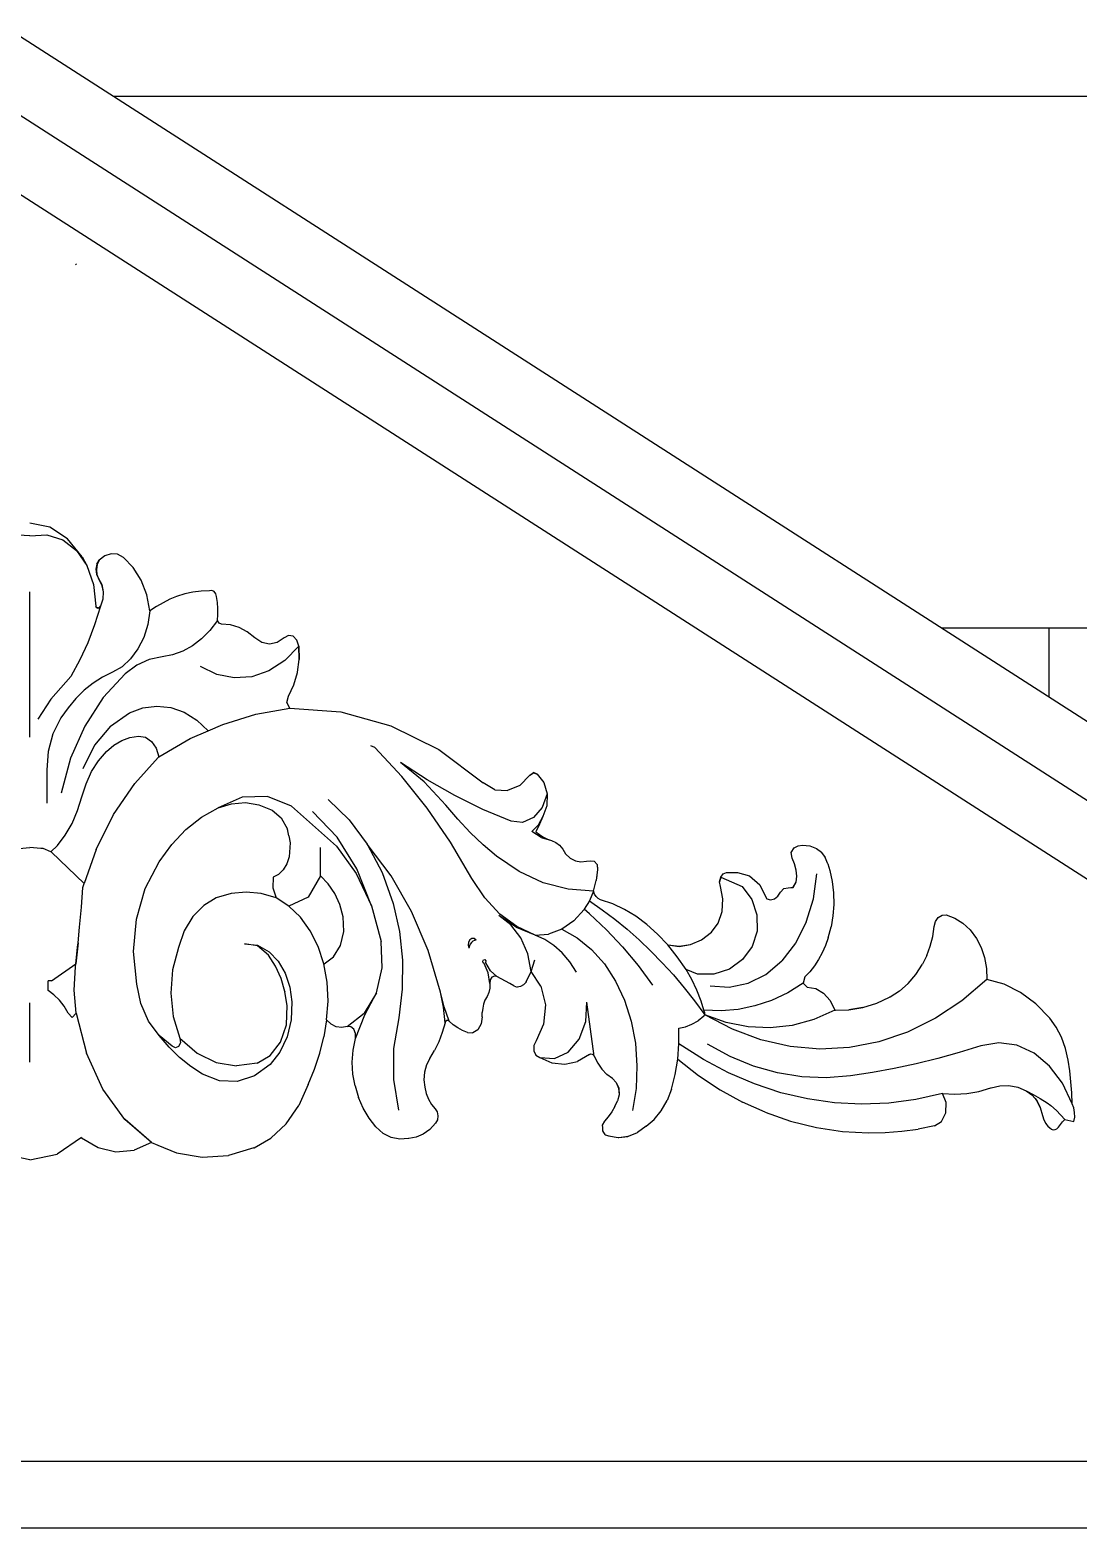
# Model space of a CAD drawing. Header units: inches. Extents: x -343 to 13887, y -13069 to -746.
# Drawn here: x 3430.86 to 3462.4, y -9017.25 to -8972.16 of the extents above; entities that cross this region are included whole.
import ezdxf

# ---------------------------------------------------------------- set-up
doc = ezdxf.new("R2010")
doc.units = ezdxf.units.IN
doc.header["$LTSCALE"] = 17
doc.header["$MEASUREMENT"] = 0
doc.layers.add('OUTLINE', color=1, linetype='Continuous', lineweight=25)

# ---------------------------------------------------------------- blocks, each defined once
blk = doc.blocks.new('dsdssdds')
for p, q in [((324.004, 167.867), (323.125, 168.046)), ((324.804, 167.347), (324.004, 167.867)), ((323.125, 167.484), (322.367, 167.52)), ((323.125, 167.484), (323.883, 167.52)), ((323.883, 167.52), (324.59, 167.297)), ((324.59, 167.297), (325.198, 166.829)), ((325.45, 166.533), (324.804, 167.347)), ((325.198, 166.829), (325.665, 166.148)), ((325.45, 166.533), (325.665, 166.148)), ((326.11, 166.215), (326.216, 166.393)), ((326.216, 166.393), (326.126, 166.194)), ((326.462, 166.592), (326.216, 166.393)), ((326.741, 166.681), (326.462, 166.592)), ((327.027, 166.652), (326.741, 166.681)), ((327.293, 166.507), (327.027, 166.652)), ((327.732, 166.068), (327.293, 166.507)), ((325.665, 166.148), (325.962, 165.3)), ((326.11, 166.215), (326.066, 165.994)), ((326.066, 165.994), (326.091, 165.769)), ((326.126, 166.194), (326.088, 165.967)), ((326.088, 165.967), (326.108, 165.749)), ((326.091, 165.769), (326.181, 165.576)), ((326.108, 165.749), (326.181, 165.576)), ((328.086, 165.505), (327.732, 166.068)), ((323.125, 158.508), (323.125, 164.984)), ((325.962, 165.3), (326.068, 164.341)), ((326.321, 165.3), (326.181, 165.576)), ((326.181, 165.576), (326.324, 165.3)), ((326.321, 165.3), (326.386, 164.979)), ((326.324, 165.3), (326.39, 164.98)), ((326.386, 164.979), (326.369, 164.647)), ((326.39, 164.98), (326.373, 164.648)), ((328.338, 164.847), (328.086, 165.505)), ((330.39, 164.97), (330.025, 164.89)), ((330.758, 165.013), (330.39, 164.97)), ((331.127, 165.019), (330.758, 165.013)), ((331.232, 165.034), (331.127, 165.019)), ((331.331, 164.991), (331.232, 165.034)), ((331.408, 164.896), (331.331, 164.991)), ((326.273, 164.341), (326.009, 163.511)), ((326.112, 164.269), (326.068, 164.341)), ((326.112, 164.285), (326.068, 164.341)), ((326.229, 164.285), (326.273, 164.341)), ((326.273, 164.341), (326.229, 164.269)), ((326.373, 164.648), (326.273, 164.341)), ((326.369, 164.647), (326.273, 164.341)), ((328.476, 164.126), (328.338, 164.847)), ((328.763, 164.322), (328.476, 164.126)), ((329.057, 164.495), (328.763, 164.322)), ((329.359, 164.646), (329.057, 164.495)), ((329.666, 164.773), (329.359, 164.646)), ((330.025, 164.89), (329.666, 164.773)), ((331.448, 164.767), (331.408, 164.896)), ((331.482, 164.503), (331.448, 164.767)), ((331.499, 164.236), (331.482, 164.503)), ((326.171, 164.265), (326.112, 164.285)), ((326.171, 164.243), (326.112, 164.269)), ((326.171, 164.265), (326.229, 164.285)), ((326.229, 164.269), (326.171, 164.243)), ((328.476, 164.126), (328.381, 163.519)), ((331.485, 163.701), (331.151, 163.261)), ((331.485, 163.701), (331.5, 163.968)), ((331.559, 163.58), (331.485, 163.701)), ((331.5, 163.968), (331.499, 164.236)), ((326.009, 163.511), (325.7, 162.71)), ((328.381, 163.519), (328.2, 162.947)), ((331.151, 163.261), (330.778, 162.882)), ((331.671, 163.536), (331.559, 163.58)), ((332.063, 163.503), (331.671, 163.536)), ((332.446, 163.387), (332.063, 163.503)), ((332.811, 163.193), (332.446, 163.387)), ((333.149, 162.925), (332.811, 163.193)), ((334.653, 163.037), (334.453, 162.925)), ((334.862, 163.002), (334.653, 163.037)), ((335.026, 162.828), (334.862, 163.002)), ((325.7, 162.71), (325.347, 161.942)), ((327.942, 162.432), (327.614, 161.991)), ((328.2, 162.947), (327.942, 162.432)), ((329.937, 162.33), (329.484, 162.167)), ((330.371, 162.57), (329.937, 162.33)), ((330.778, 162.882), (330.371, 162.57)), ((333.458, 162.719), (333.149, 162.925)), ((333.801, 162.648), (333.458, 162.719)), ((334.143, 162.719), (333.801, 162.648)), ((334.453, 162.925), (334.143, 162.719)), ((335.106, 162.56), (334.485, 161.921)), ((335.106, 162.56), (335.026, 162.828)), ((335.13, 161.966), (335.106, 162.56)), ((335.106, 162.56), (335.129, 161.966)), ((325.347, 161.942), (324.953, 161.21)), ((327.229, 161.642), (326.801, 161.397)), ((327.614, 161.991), (327.229, 161.642)), ((327.889, 161.706), (327.377, 161.33)), ((328.441, 161.959), (327.889, 161.706)), ((329.018, 162.082), (328.441, 161.959)), ((329.484, 162.167), (329.018, 162.082)), ((331.461, 161.293), (330.723, 161.649)), ((334.485, 161.921), (333.78, 161.461)), ((335.059, 161.399), (335.129, 161.966)), ((335.059, 161.399), (335.13, 161.966)), ((324.049, 160.195), (324.953, 161.21)), ((326.365, 161.181), (325.946, 160.912)), ((326.801, 161.397), (326.365, 161.181)), ((327.377, 161.33), (326.395, 160.27)), ((332.237, 161.14), (331.461, 161.293)), ((333.021, 161.197), (332.237, 161.14)), ((333.78, 161.461), (333.021, 161.197)), ((334.894, 160.828), (335.058, 161.38)), ((335.058, 161.38), (335.059, 161.399)), ((325.547, 160.593), (325.172, 160.226)), ((325.946, 160.912), (325.547, 160.593)), ((334.585, 160.045), (334.645, 160.334)), ((334.645, 160.334), (334.894, 160.828)), ((324.049, 160.195), (323.475, 159.302)), ((324.823, 159.815), (324.505, 159.363)), ((325.172, 160.226), (324.823, 159.815)), ((326.395, 160.27), (325.573, 158.998)), ((327.56, 159.59), (328.16, 159.811)), ((328.16, 159.811), (328.78, 159.889)), ((328.78, 159.889), (329.4, 159.821)), ((329.4, 159.821), (330.002, 159.61)), ((333.201, 159.524), (334.71, 159.795)), ((334.708, 159.798), (334.585, 160.045)), ((334.71, 159.795), (334.708, 159.798)), ((334.71, 159.795), (336.985, 159.631)), ((336.985, 159.631), (339.215, 159.01)), ((324.505, 159.363), (324.148, 158.651)), ((325.573, 158.998), (324.939, 157.559)), ((326.712, 158.996), (326.003, 158.142)), ((326.712, 158.996), (327.56, 159.59)), ((330.002, 159.61), (330.567, 159.261)), ((330.567, 159.261), (331.076, 158.787)), ((331.076, 158.787), (331.717, 159.069)), ((331.717, 159.069), (333.201, 159.524)), ((339.215, 159.01), (341.349, 157.944)), ((324.148, 158.651), (323.934, 157.86)), ((326.867, 158.138), (327.217, 158.346)), ((326.867, 158.138), (327.217, 158.345)), ((327.217, 158.346), (327.585, 158.483)), ((327.217, 158.345), (327.585, 158.482)), ((327.217, 158.345), (327.217, 158.346)), ((327.585, 158.483), (327.965, 158.547)), ((327.585, 158.482), (327.965, 158.547)), ((327.585, 158.482), (327.585, 158.483)), ((327.965, 158.547), (328.272, 158.496)), ((328.272, 158.496), (328.548, 158.308)), ((328.548, 158.308), (328.758, 158.004)), ((328.876, 157.623), (330.272, 158.434)), ((330.272, 158.434), (331.076, 158.787)), ((323.934, 157.86), (323.878, 157.049)), ((326.003, 158.142), (325.479, 157.082)), ((326.184, 157.448), (326.544, 157.865)), ((326.544, 157.865), (326.867, 158.138)), ((328.758, 158.004), (328.876, 157.623)), ((328.843, 157.587), (328.876, 157.623)), ((338.505, 158.047), (338.33, 158.117)), ((339.706, 156.75), (338.505, 158.047)), ((341.349, 157.944), (343.336, 156.459)), ((323.878, 157.049), (323.874, 156.278)), ((324.939, 157.559), (324.516, 156.001)), ((325.625, 156.422), (325.875, 156.963)), ((325.875, 156.963), (326.184, 157.448)), ((327.794, 156.435), (328.843, 157.587)), ((327.794, 156.434), (328.843, 157.587)), ((340.837, 156.593), (339.639, 157.37)), ((340.699, 156.505), (339.639, 157.37)), ((325.439, 155.836), (325.625, 156.422)), ((326.854, 155.049), (327.794, 156.434)), ((327.794, 156.434), (327.794, 156.435)), ((340.832, 155.338), (339.706, 156.75)), ((341.665, 155.464), (340.699, 156.505)), ((342.062, 155.896), (340.837, 156.593)), ((343.855, 156.159), (343.336, 156.459)), ((344.96, 156.343), (344.42, 156.119)), ((344.96, 156.343), (345.407, 156.804)), ((345.407, 156.804), (345.568, 156.918)), ((345.407, 156.804), (345.568, 156.911)), ((345.741, 156.845), (345.568, 156.918)), ((345.568, 156.911), (345.741, 156.845)), ((345.741, 156.845), (346.037, 156.48)), ((346.037, 156.48), (346.18, 155.979)), ((323.874, 156.278), (323.884, 155.552)), ((325.251, 155.226), (325.439, 155.836)), ((332.586, 155.825), (331.52, 155.346)), ((333.711, 155.854), (332.586, 155.825)), ((334.79, 155.429), (333.711, 155.854)), ((336.425, 155.726), (337.355, 154.822)), ((343.311, 155.281), (342.062, 155.896)), ((343.855, 156.159), (344.42, 156.119)), ((346.18, 155.979), (345.96, 155.364)), ((346.18, 155.979), (346.168, 155.445)), ((325.004, 154.656), (325.251, 155.226)), ((326.076, 153.494), (326.854, 155.049)), ((330.774, 154.935), (331.52, 155.346)), ((331.52, 155.346), (332.116, 155.535)), ((332.116, 155.535), (332.728, 155.582)), ((332.728, 155.582), (333.336, 155.485)), ((333.336, 155.485), (333.923, 155.246)), ((333.923, 155.246), (334.321, 154.908)), ((335.723, 154.591), (334.79, 155.429)), ((336.817, 154.047), (335.723, 155.187)), ((341.876, 153.819), (340.832, 155.338)), ((342.199, 154.842), (341.665, 155.464)), ((344.582, 154.75), (343.311, 155.281)), ((345.96, 155.364), (345.577, 154.913)), ((345.992, 154.958), (345.785, 154.577)), ((345.992, 154.958), (345.849, 154.616)), ((345.996, 154.964), (345.992, 154.958)), ((346.168, 155.445), (345.996, 154.964)), ((324.701, 154.134), (325.004, 154.656)), ((329.448, 153.722), (330.079, 154.39)), ((330.079, 154.39), (330.774, 154.935)), ((334.321, 154.908), (334.601, 154.402)), ((334.664, 154.1), (334.601, 154.402)), ((335.723, 154.591), (336.785, 153.648)), ((337.355, 154.822), (338.161, 153.726)), ((342.755, 154.255), (342.199, 154.842)), ((345.092, 154.697), (344.582, 154.75)), ((345.577, 154.913), (345.092, 154.697)), ((345.501, 154.302), (345.495, 154.297)), ((345.92, 154.023), (345.495, 154.297)), ((345.785, 154.577), (345.501, 154.302)), ((345.849, 154.616), (345.678, 154.287)), ((345.678, 154.287), (345.842, 154.154)), ((324.349, 153.671), (324.059, 153.388)), ((324.349, 153.671), (324.701, 154.134)), ((328.893, 152.943), (329.448, 153.722)), ((334.664, 154.1), (334.728, 153.797)), ((334.728, 153.797), (334.683, 153.172)), ((336.785, 153.648), (337.675, 152.429)), ((337.706, 152.626), (336.817, 154.047)), ((338.161, 153.726), (338.822, 152.469)), ((339.227, 152.319), (338.161, 153.726)), ((342.833, 152.202), (341.876, 153.819)), ((343.332, 153.706), (342.755, 154.255)), ((343.929, 153.196), (343.332, 153.706)), ((345.842, 154.154), (346.015, 154.043)), ((345.92, 154.023), (346.381, 153.89)), ((346.015, 154.043), (346.196, 153.954)), ((346.196, 153.954), (346.381, 153.89)), ((346.381, 153.89), (346.569, 153.81)), ((346.569, 153.81), (346.739, 153.68)), ((346.739, 153.68), (346.885, 153.505)), ((357.192, 153.565), (357.377, 153.656)), ((357.377, 153.656), (357.572, 153.687)), ((357.572, 153.687), (357.889, 153.649)), ((357.889, 153.649), (358.196, 153.534)), ((322.647, 153.541), (323.125, 153.582)), ((323.603, 153.541), (323.125, 153.582)), ((323.71, 153.539), (323.603, 153.541)), ((324.059, 153.388), (323.71, 153.539)), ((324.093, 153.373), (324.059, 153.388)), ((325.538, 151.975), (324.093, 153.373)), ((326.076, 153.494), (325.538, 151.975)), ((334.683, 153.172), (334.581, 152.855)), ((336.083, 152.32), (336.075, 153.576)), ((344.935, 152.505), (343.929, 153.196)), ((346.885, 153.505), (347.001, 153.294)), ((347.208, 153.106), (347.001, 153.294)), ((347.208, 153.106), (347.441, 152.986)), ((347.441, 152.986), (347.689, 152.938)), ((347.689, 152.938), (347.938, 152.966)), ((347.938, 152.966), (348.106, 152.988)), ((348.106, 152.988), (348.274, 152.966)), ((348.274, 152.966), (348.417, 152.829)), ((357.07, 153.365), (357.192, 153.565)), ((357.101, 153.11), (357.07, 153.365)), ((357.21, 152.849), (357.101, 153.11)), ((358.196, 153.534), (358.409, 153.372)), ((358.409, 153.372), (358.414, 153.365)), ((358.414, 153.365), (358.576, 153.134)), ((358.576, 153.134), (358.577, 153.131)), ((358.7, 152.856), (358.577, 153.131)), ((328.265, 151.749), (328.893, 152.943)), ((334.212, 152.384), (333.97, 152.261)), ((334.42, 152.587), (334.212, 152.384)), ((334.419, 152.587), (334.212, 152.384)), ((334.581, 152.855), (334.419, 152.587)), ((334.581, 152.855), (334.42, 152.587)), ((336.083, 152.32), (335.527, 151.362)), ((336.426, 151.964), (336.083, 152.32)), ((337.675, 152.429), (338.351, 150.987)), ((338.351, 150.987), (337.706, 152.626)), ((338.822, 152.469), (339.318, 151.085)), ((340.138, 150.731), (339.227, 152.319)), ((346.005, 152.009), (344.935, 152.505)), ((348.423, 152.594), (348.372, 152.104)), ((348.423, 152.594), (348.378, 152.21)), ((348.415, 152.8), (348.423, 152.594)), ((348.417, 152.829), (348.423, 152.594)), ((353.921, 152.254), (354.033, 152.403)), ((354.033, 152.403), (354.184, 152.464)), ((354.184, 152.464), (354.669, 152.464)), ((354.669, 152.464), (355.209, 152.32)), ((355.209, 152.32), (355.666, 151.912)), ((357.289, 152.569), (357.21, 152.849)), ((357.318, 152.306), (357.289, 152.569)), ((357.289, 152.043), (357.318, 152.306)), ((358.057, 151.295), (358.213, 152.405)), ((358.7, 152.856), (358.7, 152.854)), ((358.7, 152.854), (358.793, 152.557)), ((358.793, 152.557), (358.893, 152.064)), ((325.416, 150.915), (325.478, 151.805)), ((325.478, 151.805), (325.538, 151.975)), ((327.875, 150.388), (328.265, 151.749)), ((333.97, 152.261), (333.961, 151.778)), ((333.961, 151.778), (334.098, 151.331)), ((336.714, 151.532), (336.426, 151.964)), ((336.713, 151.531), (336.426, 151.964)), ((343.401, 151.334), (342.833, 152.202)), ((347.116, 151.719), (346.005, 152.009)), ((348.246, 151.639), (347.116, 151.719)), ((348.246, 151.638), (348.067, 151.207)), ((348.246, 151.639), (348.372, 152.104)), ((348.246, 151.639), (348.246, 151.638)), ((348.296, 151.503), (348.246, 151.639)), ((353.921, 152.254), (353.874, 152.053)), ((353.906, 151.847), (353.874, 152.053)), ((353.875, 152.053), (353.921, 152.254)), ((353.906, 151.847), (353.875, 152.053)), ((354.019, 151.298), (353.906, 151.847)), ((353.921, 152.254), (354.874, 151.836)), ((354.874, 151.836), (355.307, 151.258)), ((355.666, 151.912), (355.97, 151.301)), ((356.586, 151.588), (356.734, 151.761)), ((356.734, 151.761), (356.931, 151.777)), ((356.931, 151.777), (357.151, 151.812)), ((356.931, 151.777), (357.156, 151.801)), ((357.151, 151.812), (357.289, 152.043)), ((357.156, 151.801), (357.289, 152.043)), ((358.893, 152.064), (358.949, 151.558)), ((330.872, 151.001), (330.385, 150.502)), ((331.433, 151.331), (330.872, 151.001)), ((332.092, 151.529), (331.433, 151.331)), ((332.765, 151.595), (332.092, 151.529)), ((333.439, 151.529), (332.765, 151.595)), ((334.098, 151.331), (333.439, 151.529)), ((334.668, 150.965), (334.098, 151.331)), ((335.527, 151.362), (334.668, 150.965)), ((335.181, 150.472), (334.668, 150.965)), ((336.935, 151.033), (336.713, 151.531)), ((336.936, 151.034), (336.714, 151.532)), ((337.084, 150.49), (336.935, 151.033)), ((337.084, 150.49), (336.936, 151.034)), ((338.351, 150.987), (338.784, 149.387)), ((339.318, 151.085), (339.596, 149.843)), ((344.073, 150.611), (343.401, 151.334)), ((348.067, 151.207), (347.833, 150.827)), ((348.067, 151.207), (348.637, 150.81)), ((348.369, 151.39), (348.296, 151.503)), ((348.462, 151.305), (348.369, 151.39)), ((348.568, 151.255), (348.462, 151.305)), ((349.108, 151.068), (348.568, 151.255)), ((349.633, 150.821), (349.108, 151.068)), ((353.985, 150.73), (354.019, 151.298)), ((355.307, 151.258), (355.537, 150.576)), ((355.97, 151.301), (355.98, 151.299)), ((355.98, 151.299), (356.144, 151.255)), ((356.144, 151.255), (356.319, 151.291)), ((356.319, 151.291), (356.472, 151.407)), ((356.472, 151.407), (356.586, 151.588)), ((357.734, 150.251), (358.057, 151.295)), ((358.959, 151.047), (358.923, 150.538)), ((358.949, 151.558), (358.959, 151.047)), ((325.34, 150.027), (325.416, 150.915)), ((327.747, 148.941), (327.875, 150.388)), ((330.385, 150.502), (330.002, 149.864)), ((335.621, 149.866), (335.181, 150.472)), ((337.117, 149.839), (337.084, 150.49)), ((337.122, 149.836), (337.084, 150.49)), ((340.877, 148.991), (340.138, 150.731)), ((344.571, 150.139), (344.036, 150.55)), ((344.81, 150.01), (344.036, 150.55)), ((344.83, 150.054), (344.073, 150.611)), ((347.368, 150.309), (346.835, 149.938)), ((347.831, 150.824), (347.368, 150.309)), ((347.832, 150.825), (347.831, 150.824)), ((347.833, 150.827), (347.832, 150.825)), ((348.066, 150.623), (347.832, 150.825)), ((348.066, 150.623), (348.826, 149.916)), ((348.637, 150.81), (349.197, 150.387)), ((349.197, 150.387), (349.745, 149.939)), ((350.14, 150.515), (349.633, 150.821)), ((350.626, 150.152), (350.14, 150.515)), ((353.808, 150.212), (353.985, 150.73)), ((355.537, 150.576), (355.542, 149.857)), ((358.923, 150.538), (358.841, 150.039)), ((363.443, 150.062), (363.503, 150.289)), ((363.503, 150.289), (363.624, 150.467)), ((363.624, 150.467), (363.789, 150.567)), ((363.789, 150.567), (363.97, 150.574)), ((363.97, 150.574), (364.355, 150.437)), ((364.355, 150.437), (364.717, 150.212)), ((325.27, 149.331), (325.34, 150.027)), ((330.002, 149.864), (329.744, 149.123)), ((335.975, 149.167), (335.621, 149.866)), ((336.969, 149.218), (337.117, 149.839)), ((336.975, 149.214), (337.122, 149.836)), ((337.122, 149.836), (337.117, 149.839)), ((339.596, 149.843), (339.734, 148.56)), ((345.008, 149.557), (344.571, 150.139)), ((345.647, 149.679), (344.81, 150.01)), ((345.647, 149.679), (344.83, 150.054)), ((345.649, 149.679), (345.647, 149.679)), ((345.649, 149.679), (346.25, 149.723)), ((346.076, 149.485), (345.649, 149.679)), ((346.833, 149.936), (346.25, 149.723)), ((346.835, 149.938), (346.833, 149.936)), ((346.835, 149.938), (347.524, 149.56)), ((348.826, 149.916), (349.55, 149.148)), ((349.745, 149.939), (350.282, 149.465)), ((351.107, 149.72), (350.626, 150.152)), ((351.561, 149.24), (351.107, 149.72)), ((353.066, 149.465), (353.509, 149.804)), ((353.509, 149.804), (353.808, 150.212)), ((355.542, 149.857), (355.322, 149.172)), ((357.734, 150.251), (357.258, 149.317)), ((358.716, 149.555), (358.841, 150.039)), ((363.264, 149.18), (363.375, 149.613)), ((363.375, 149.613), (363.443, 150.062)), ((364.717, 150.212), (365.043, 149.906)), ((365.043, 149.906), (365.324, 149.528)), ((325.27, 149.331), (325.165, 148.394)), ((325.165, 148.394), (325.251, 149.141)), ((325.251, 149.141), (325.27, 149.331)), ((327.888, 147.496), (327.747, 148.941)), ((329.744, 149.123), (329.482, 148.134)), ((333.268, 149.193), (332.691, 149.283)), ((332.691, 149.283), (333.266, 149.233)), ((333.266, 149.233), (333.797, 148.934)), ((333.762, 148.779), (333.268, 149.193)), ((336.231, 148.396), (335.975, 149.167)), ((336.659, 148.713), (336.969, 149.218)), ((336.663, 148.71), (336.975, 149.214)), ((338.834, 148.221), (338.784, 149.387)), ((341.431, 147.133), (340.877, 148.991)), ((342.674, 149.359), (342.662, 149.224)), ((342.662, 149.224), (342.699, 149.098)), ((342.734, 149.469), (342.674, 149.359)), ((342.721, 149.192), (342.699, 149.098)), ((342.758, 149.277), (342.721, 149.192)), ((342.826, 149.527), (342.734, 149.469)), ((342.809, 149.349), (342.758, 149.277)), ((342.871, 149.403), (342.809, 149.349)), ((342.928, 149.519), (342.826, 149.527)), ((342.941, 149.436), (342.871, 149.403)), ((343.014, 149.447), (342.928, 149.519)), ((343.014, 149.447), (342.941, 149.436)), ((345.318, 148.845), (345.008, 149.557)), ((346.482, 149.217), (346.076, 149.485)), ((346.857, 148.88), (346.482, 149.217)), ((347.524, 149.56), (348.164, 149.038)), ((348.164, 149.038), (348.738, 148.389)), ((349.55, 149.148), (350.238, 148.322)), ((350.282, 149.465), (350.805, 148.966)), ((350.805, 148.966), (351.316, 148.444)), ((351.985, 148.713), (351.561, 149.24)), ((351.561, 149.24), (351.571, 149.238)), ((351.571, 149.238), (351.573, 149.238)), ((351.573, 149.238), (352.07, 149.176)), ((351.573, 149.238), (352.07, 149.174)), ((352.07, 149.176), (352.57, 149.251)), ((352.07, 149.174), (352.57, 149.251)), ((352.07, 149.176), (352.07, 149.174)), ((352.57, 149.251), (352.579, 149.252)), ((352.579, 149.252), (353.066, 149.465)), ((355.322, 149.172), (354.898, 148.587)), ((357.258, 149.317), (356.65, 148.531)), ((358.596, 149.214), (358.452, 148.889)), ((358.716, 149.555), (358.596, 149.214)), ((363.112, 148.769), (363.264, 149.18)), ((365.324, 149.528), (365.537, 149.122)), ((365.537, 149.122), (365.689, 148.671)), ((324.093, 147.634), (325.164, 148.391)), ((325.149, 148.257), (325.164, 148.391)), ((325.164, 148.391), (325.165, 148.394)), ((333.765, 148.775), (333.762, 148.779)), ((334.073, 148.294), (333.765, 148.775)), ((334.072, 148.293), (333.765, 148.775)), ((333.797, 148.934), (334.189, 148.509)), ((334.073, 148.294), (334.072, 148.293)), ((334.32, 147.747), (334.073, 148.294)), ((334.189, 148.509), (334.498, 147.974)), ((336.231, 148.396), (336.235, 148.399)), ((336.381, 147.577), (336.231, 148.396)), ((336.235, 148.399), (336.659, 148.713)), ((336.235, 148.399), (336.663, 148.71)), ((339.734, 148.56), (339.727, 147.264)), ((343.31, 148.514), (343.344, 148.579)), ((343.325, 148.438), (343.31, 148.514)), ((343.379, 148.405), (343.325, 148.438)), ((343.344, 148.579), (343.403, 148.585)), ((343.549, 147.987), (343.379, 148.405)), ((343.403, 148.585), (343.444, 148.528)), ((343.444, 148.528), (343.437, 148.449)), ((343.444, 148.442), (343.437, 148.449)), ((343.651, 148.081), (343.444, 148.442)), ((345.478, 148.05), (345.318, 148.845)), ((345.478, 148.05), (345.635, 148.57)), ((347.196, 148.48), (346.857, 148.88)), ((347.492, 148.023), (347.196, 148.48)), ((348.738, 148.389), (349.23, 147.627)), ((350.238, 148.322), (350.886, 147.44)), ((351.316, 148.444), (351.812, 147.898)), ((352.378, 148.145), (351.985, 148.713)), ((354.898, 148.587), (354.312, 148.16)), ((355.934, 147.927), (356.65, 148.531)), ((358.099, 148.3), (357.893, 148.041)), ((358.286, 148.583), (358.099, 148.3)), ((358.452, 148.889), (358.286, 148.583)), ((362.62, 147.923), (362.923, 148.387)), ((363.112, 148.769), (362.923, 148.387)), ((365.689, 148.671), (365.776, 148.191)), ((323.938, 147.205), (323.938, 147.634)), ((324.093, 147.634), (323.938, 147.634)), ((325.096, 147.225), (325.149, 148.257)), ((329.482, 148.134), (329.404, 147.09)), ((334.496, 147.155), (334.32, 147.747)), ((334.498, 147.974), (334.706, 147.361)), ((338.569, 147.107), (338.834, 148.221)), ((343.628, 147.522), (343.549, 147.987)), ((343.648, 147.675), (343.628, 147.522)), ((343.722, 147.795), (343.648, 147.675)), ((343.945, 147.828), (343.651, 148.081)), ((343.83, 147.851), (343.722, 147.795)), ((343.945, 147.828), (343.83, 147.851)), ((344.134, 147.722), (343.945, 147.828)), ((344.323, 147.616), (344.134, 147.722)), ((344.513, 147.512), (344.323, 147.616)), ((345.245, 147.587), (345.478, 148.05)), ((345.909, 147.398), (345.478, 148.05)), ((349.23, 147.627), (349.63, 146.771)), ((351.812, 147.898), (352.294, 147.33)), ((352.636, 147.701), (352.378, 148.145)), ((352.892, 147.928), (352.378, 148.145)), ((352.862, 147.227), (352.636, 147.701)), ((353.621, 147.933), (352.892, 147.928)), ((354.312, 148.16), (353.621, 147.933)), ((355.14, 147.53), (355.934, 147.927)), ((357.669, 147.81), (357.6, 147.531)), ((357.893, 148.041), (357.669, 147.81)), ((362.272, 147.517), (362.62, 147.923)), ((365.794, 147.696), (364.677, 146.752)), ((365.776, 148.191), (365.794, 147.696)), ((366.561, 147.487), (365.794, 147.696)), ((324.197, 147.012), (323.938, 147.205)), ((324.435, 146.777), (324.197, 147.012)), ((325.19, 146.198), (325.096, 147.225)), ((328.071, 146.625), (327.888, 147.496)), ((329.404, 147.09), (329.515, 146.051)), ((334.496, 147.155), (334.495, 147.154)), ((334.597, 146.534), (334.495, 147.154)), ((334.597, 146.534), (334.496, 147.155)), ((334.706, 147.361), (334.803, 146.699)), ((336.422, 146.736), (336.381, 147.577)), ((338.569, 147.107), (338.024, 146.192)), ((338.055, 146.126), (338.569, 147.107)), ((339.727, 147.264), (339.576, 145.984)), ((341.567, 146.461), (341.431, 147.133)), ((341.585, 146.472), (341.431, 147.133)), ((343.513, 146.937), (343.412, 146.782)), ((343.585, 147.119), (343.513, 146.937)), ((343.624, 147.317), (343.585, 147.119)), ((343.628, 147.522), (343.624, 147.317)), ((344.702, 147.409), (344.513, 147.512)), ((344.702, 147.409), (344.848, 147.362)), ((344.996, 147.378), (344.848, 147.362)), ((345.133, 147.456), (344.996, 147.378)), ((345.242, 147.583), (345.133, 147.456)), ((345.245, 147.587), (345.242, 147.583)), ((345.909, 147.398), (346.103, 146.569)), ((352.294, 147.33), (352.76, 146.739)), ((353.054, 146.727), (352.862, 147.227)), ((353.456, 147.414), (354.302, 147.357)), ((354.302, 147.357), (355.14, 147.53)), ((356.908, 147.106), (356.189, 146.767)), ((357.6, 147.531), (356.908, 147.106)), ((357.6, 147.531), (357.78, 147.362)), ((357.78, 147.362), (358.16, 147.298)), ((358.16, 147.298), (358.511, 147.092)), ((358.511, 147.092), (358.803, 146.762)), ((361.887, 147.178), (361.471, 146.911)), ((361.887, 147.178), (362.272, 147.517)), ((367.295, 147.123), (366.561, 147.487)), ((367.978, 146.613), (367.295, 147.123)), ((323.125, 144.007), (323.125, 146.66)), ((324.65, 146.505), (324.435, 146.777)), ((324.836, 146.198), (324.65, 146.505)), ((328.411, 145.843), (328.071, 146.625)), ((334.563, 145.679), (334.598, 146.532)), ((334.597, 146.534), (334.598, 146.532)), ((334.803, 146.699), (334.774, 145.899)), ((336.351, 145.899), (336.422, 146.736)), ((341.631, 145.769), (341.567, 146.461)), ((341.808, 145.846), (341.585, 146.472)), ((343.313, 146.417), (343.291, 146.225)), ((343.353, 146.604), (343.313, 146.417)), ((343.412, 146.782), (343.353, 146.604)), ((346.103, 146.569), (346.025, 145.706)), ((347.901, 145.822), (347.946, 146.691)), ((348.284, 144.276), (347.946, 146.691)), ((349.63, 146.771), (349.928, 145.841)), ((352.76, 146.739), (353.211, 146.127)), ((353.172, 146.334), (353.054, 146.727)), ((353.935, 146.302), (353.172, 146.334)), ((353.211, 146.206), (353.172, 146.334)), ((354.696, 146.363), (353.935, 146.302)), ((355.449, 146.519), (354.696, 146.363)), ((356.189, 146.767), (355.449, 146.519)), ((359.012, 146.334), (358.076, 145.916)), ((358.803, 146.762), (359.012, 146.334)), ((359.012, 146.334), (359.036, 146.335)), ((359.036, 146.335), (359.64, 146.349)), ((359.036, 146.335), (359.64, 146.348)), ((359.64, 146.349), (360.264, 146.451)), ((359.64, 146.348), (360.264, 146.45)), ((360.264, 146.45), (359.64, 146.349)), ((360.264, 146.451), (360.877, 146.639)), ((360.264, 146.45), (360.877, 146.638)), ((360.877, 146.639), (361.452, 146.902)), ((360.877, 146.638), (361.452, 146.902)), ((361.471, 146.911), (361.452, 146.902)), ((364.677, 146.752), (363.491, 145.969)), ((368.595, 145.97), (367.978, 146.613)), ((325.013, 145.999), (324.836, 146.198)), ((325.19, 146.198), (325.013, 145.999)), ((325.19, 146.198), (325.643, 144.415)), ((328.887, 145.198), (328.411, 145.843)), ((329.515, 146.051), (329.809, 145.078)), ((334.299, 144.901), (334.563, 145.679)), ((334.774, 145.899), (334.593, 145.134)), ((336.351, 145.899), (336.226, 145.143)), ((336.351, 145.899), (336.551, 145.709)), ((336.781, 145.591), (336.551, 145.709)), ((337.269, 145.597), (338.024, 146.192)), ((337.636, 145.068), (338.055, 146.126)), ((339.576, 145.984), (339.335, 144.627)), ((341.631, 145.769), (341.508, 145.337)), ((341.659, 145.83), (341.631, 145.769)), ((341.705, 145.868), (341.659, 145.83)), ((341.759, 145.873), (341.705, 145.868)), ((341.808, 145.846), (341.759, 145.873)), ((341.808, 145.846), (342, 145.678)), ((342.203, 145.535), (342, 145.678)), ((343.242, 145.714), (343.095, 145.459)), ((343.287, 146.03), (343.242, 145.714)), ((343.287, 146.031), (343.291, 146.225)), ((343.287, 146.031), (343.287, 146.03)), ((346.025, 145.706), (345.689, 144.961)), ((347.613, 145.041), (347.901, 145.822)), ((349.928, 145.841), (350.116, 144.861)), ((352.351, 145.589), (352.64, 145.701)), ((352.64, 145.701), (352.916, 145.86)), ((353.176, 146.065), (352.916, 145.86)), ((353.176, 146.065), (353.211, 146.127)), ((353.211, 146.127), (353.211, 146.206)), ((354.441, 145.476), (353.211, 146.127)), ((354.163, 145.777), (353.211, 146.127)), ((355.139, 145.579), (354.163, 145.777)), ((357.109, 145.649), (356.126, 145.536)), ((358.076, 145.916), (357.109, 145.649)), ((363.491, 145.969), (362.251, 145.356)), ((368.877, 145.571), (368.595, 145.97)), ((329.325, 144.684), (328.887, 145.198)), ((329.469, 144.731), (328.887, 145.198)), ((329.809, 145.078), (329.831, 144.879)), ((329.809, 145.078), (330.575, 144.412)), ((334.593, 145.134), (334.273, 144.454)), ((336.047, 144.406), (336.226, 145.143)), ((337.025, 145.553), (336.781, 145.591)), ((337.269, 145.597), (337.025, 145.553)), ((337.433, 145.593), (337.269, 145.597)), ((337.571, 145.479), (337.433, 145.593)), ((337.535, 144.549), (337.636, 145.068)), ((337.646, 145.285), (337.571, 145.479)), ((337.636, 145.068), (337.646, 145.285)), ((341.508, 145.337), (341.352, 144.924)), ((342.415, 145.419), (342.203, 145.535)), ((342.635, 145.329), (342.415, 145.419)), ((342.635, 145.329), (342.877, 145.321)), ((343.095, 145.459), (342.877, 145.321)), ((345.689, 144.961), (345.588, 144.751)), ((347.124, 144.464), (347.613, 145.041)), ((352.054, 145.526), (352.351, 145.589)), ((352.061, 144.831), (352.054, 145.526)), ((355.714, 145), (354.441, 145.476)), ((356.126, 145.536), (355.139, 145.579)), ((357.019, 144.703), (355.714, 145)), ((362.251, 145.356), (360.97, 144.919)), ((369.11, 145.12), (368.877, 145.571)), ((369.29, 144.627), (369.11, 145.12)), ((326.378, 142.809), (325.643, 144.415)), ((329.794, 144.223), (329.325, 144.684)), ((329.607, 144.651), (329.469, 144.731)), ((329.751, 144.709), (329.607, 144.651)), ((329.831, 144.879), (329.751, 144.709)), ((330.575, 144.412), (331.434, 143.993)), ((333.251, 143.97), (333.841, 144.304)), ((334.273, 144.454), (333.835, 143.905)), ((333.841, 144.304), (334.299, 144.901)), ((335.815, 143.697), (336.047, 144.406)), ((337.498, 144.015), (337.535, 144.549)), ((339.335, 144.627), (339.329, 143.232)), ((340.952, 144.171), (341.166, 144.534)), ((341.352, 144.924), (341.166, 144.534)), ((345.588, 144.751), (345.585, 144.519)), ((345.585, 144.519), (345.682, 144.326)), ((345.682, 144.326), (345.853, 144.223)), ((346.506, 144.177), (347.124, 144.464)), ((348.068, 144.352), (347.541, 144.043)), ((348.068, 144.352), (348.127, 144.379)), ((348.127, 144.379), (348.188, 144.374)), ((348.188, 144.374), (348.244, 144.338)), ((348.244, 144.338), (348.284, 144.276)), ((348.284, 144.276), (348.25, 144.368)), ((348.284, 144.276), (348.44, 143.967)), ((350.116, 144.861), (350.189, 143.853)), ((352.008, 144.14), (352.061, 144.831)), ((353.151, 144.132), (352.061, 144.831)), ((354.342, 144.262), (353.332, 144.81)), ((358.339, 144.591), (357.019, 144.703)), ((359.661, 144.663), (358.339, 144.591)), ((360.97, 144.919), (359.661, 144.663)), ((364.558, 144.445), (363.596, 144.18)), ((365.515, 144.74), (364.558, 144.445)), ((366.321, 144.874), (365.515, 144.74)), ((367.128, 144.763), (366.321, 144.874)), ((367.896, 144.412), (367.128, 144.763)), ((368.584, 143.839), (367.896, 144.412)), ((369.41, 144.104), (369.29, 144.627)), ((330.292, 143.818), (329.794, 144.223)), ((330.815, 143.474), (330.292, 143.818)), ((331.434, 143.993), (332.341, 143.843)), ((333.251, 143.97), (332.341, 143.843)), ((333.835, 143.905), (333.139, 143.4)), ((335.532, 143.02), (335.815, 143.697)), ((337.527, 143.48), (337.498, 144.015)), ((340.808, 143.888), (340.719, 143.568)), ((340.952, 144.171), (340.808, 143.888)), ((345.853, 144.223), (346.506, 144.177)), ((345.853, 144.223), (346.398, 143.976)), ((346.398, 143.976), (346.973, 143.915)), ((346.973, 143.915), (347.541, 144.043)), ((348.44, 143.967), (348.629, 143.694)), ((348.629, 143.694), (348.847, 143.463)), ((350.189, 143.853), (350.147, 142.842)), ((351.897, 143.462), (352.008, 144.14)), ((352.008, 144.14), (352.934, 143.415)), ((354.275, 143.534), (353.151, 144.132)), ((355.384, 143.836), (354.342, 144.262)), ((356.451, 143.535), (355.384, 143.836)), ((361.661, 143.734), (360.688, 143.555)), ((362.63, 143.942), (361.661, 143.734)), ((363.596, 144.18), (362.63, 143.942)), ((369.158, 143.074), (368.584, 143.839)), ((369.484, 143.622), (369.41, 144.104)), ((369.537, 143.136), (369.484, 143.622)), ((331.576, 143.178), (330.815, 143.474)), ((332.368, 143.152), (331.576, 143.178)), ((333.139, 143.4), (332.368, 143.152)), ((335.532, 143.02), (335.106, 142.074)), ((337.62, 142.958), (337.527, 143.48)), ((337.62, 142.958), (337.777, 142.44)), ((339.329, 143.232), (339.557, 141.872)), ((340.719, 143.568), (340.69, 143.229)), ((340.69, 143.229), (340.723, 142.891)), ((349.09, 143.279), (348.847, 143.463)), ((349.09, 143.279), (349.266, 143.104)), ((349.09, 143.279), (349.264, 143.103)), ((349.264, 143.103), (349.266, 143.104)), ((349.264, 143.103), (349.37, 142.849)), ((349.266, 143.104), (349.374, 142.851)), ((351.727, 142.805), (351.897, 143.462)), ((352.934, 143.415), (353.897, 142.777)), ((355.426, 143.039), (354.275, 143.534)), ((356.601, 142.651), (355.426, 143.039)), ((357.533, 143.362), (356.451, 143.535)), ((358.623, 143.319), (357.533, 143.362)), ((359.712, 143.405), (358.623, 143.319)), ((360.688, 143.555), (359.712, 143.405)), ((365.987, 142.872), (366.361, 142.963)), ((366.361, 142.963), (366.763, 142.973)), ((366.763, 142.973), (367.162, 142.898)), ((369.587, 142.157), (369.158, 143.074)), ((369.572, 142.647), (369.537, 143.136)), ((327.362, 141.458), (326.378, 142.809)), ((337.987, 141.955), (337.777, 142.44)), ((340.723, 142.891), (340.794, 142.617)), ((340.794, 142.617), (340.897, 142.361)), ((340.897, 142.361), (341.03, 142.131)), ((349.203, 142.031), (349.324, 142.284)), ((349.325, 142.285), (349.324, 142.284)), ((349.394, 142.561), (349.325, 142.285)), ((349.392, 142.56), (349.325, 142.285)), ((349.37, 142.849), (349.392, 142.56)), ((349.374, 142.851), (349.394, 142.561)), ((349.392, 142.56), (349.394, 142.561)), ((350.147, 142.842), (349.99, 141.852)), ((351.273, 141.845), (351.532, 142.298)), ((351.727, 142.805), (351.532, 142.298)), ((353.897, 142.777), (354.89, 142.229)), ((357.792, 142.37), (356.601, 142.651)), ((358.995, 142.198), (357.792, 142.37)), ((362.618, 142.344), (361.414, 142.185)), ((363.812, 142.612), (362.618, 142.344)), ((363.812, 142.612), (364.354, 142.583)), ((363.974, 142.207), (363.812, 142.612)), ((364.354, 142.583), (364.897, 142.616)), ((364.897, 142.616), (365.435, 142.71)), ((365.435, 142.71), (365.965, 142.867)), ((365.965, 142.867), (365.987, 142.872)), ((367.162, 142.898), (367.546, 142.74)), ((367.546, 142.74), (367.797, 142.559)), ((367.546, 142.74), (367.858, 142.567)), ((367.546, 142.74), (367.796, 142.558)), ((367.796, 142.558), (367.937, 142.389)), ((367.797, 142.559), (367.937, 142.389)), ((367.858, 142.567), (368.166, 142.385)), ((367.937, 142.389), (368.008, 142.304)), ((367.937, 142.389), (368.009, 142.305)), ((368.008, 142.304), (368.169, 141.992)), ((368.008, 142.304), (368.168, 141.991)), ((368.009, 142.305), (368.169, 141.992)), ((368.166, 142.385), (368.471, 142.193)), ((369.587, 142.157), (369.572, 142.647)), ((334.543, 141.266), (335.106, 142.074)), ((338.246, 141.516), (337.987, 141.955)), ((341.03, 142.131), (341.19, 141.934)), ((341.19, 141.934), (341.277, 141.793)), ((341.277, 141.793), (341.312, 141.618)), ((341.312, 141.618), (341.289, 141.439)), ((349.064, 141.796), (348.909, 141.579)), ((349.203, 142.031), (349.064, 141.796)), ((350.958, 141.46), (351.273, 141.845)), ((355.909, 141.775), (354.89, 142.229)), ((355.909, 141.775), (357.04, 141.385)), ((360.205, 142.137), (358.995, 142.198)), ((361.414, 142.185), (360.205, 142.137)), ((363.764, 141.37), (363.956, 141.75)), ((363.956, 141.75), (363.974, 142.207)), ((368.168, 141.991), (368.27, 141.637)), ((368.169, 141.992), (368.27, 141.637)), ((368.27, 141.637), (368.324, 141.445)), ((368.471, 142.193), (368.646, 142.078)), ((368.646, 142.078), (368.89, 141.863)), ((369.263, 141.455), (368.89, 141.863)), ((369.66, 141.971), (369.587, 142.157)), ((369.699, 141.769), (369.66, 141.971)), ((369.703, 141.564), (369.699, 141.769)), ((327.362, 141.458), (327.363, 141.46)), ((328.544, 140.427), (327.362, 141.458)), ((328.544, 140.427), (327.363, 141.46)), ((333.867, 140.629), (334.543, 141.266)), ((338.549, 141.128), (338.246, 141.516)), ((338.553, 141.124), (338.549, 141.128)), ((338.553, 141.124), (338.872, 140.838)), ((340.95, 141.011), (340.657, 140.801)), ((341.208, 141.286), (340.95, 141.011)), ((341.21, 141.289), (341.208, 141.286)), ((341.213, 141.293), (341.21, 141.289)), ((341.289, 141.439), (341.213, 141.293)), ((348.644, 141.186), (348.642, 141.182)), ((348.642, 141.182), (348.645, 141.114)), ((348.739, 141.383), (348.644, 141.197)), ((348.739, 141.383), (348.644, 141.186)), ((348.644, 141.197), (348.644, 141.186)), ((348.645, 141.114), (348.648, 140.972)), ((348.645, 141.114), (348.653, 140.964)), ((348.648, 140.972), (348.653, 140.964)), ((348.648, 140.972), (348.654, 140.951)), ((348.653, 140.964), (348.654, 140.951)), ((348.654, 140.951), (348.701, 140.881)), ((348.909, 141.579), (348.739, 141.383)), ((350.597, 141.155), (350.218, 140.876)), ((350.597, 141.155), (350.958, 141.46)), ((357.04, 141.385), (358.189, 141.101)), ((358.189, 141.101), (359.35, 140.925)), ((359.35, 140.925), (360.517, 140.857)), ((361.254, 140.87), (361.99, 140.928)), ((361.99, 140.928), (362.723, 141.03)), ((363.452, 141.176), (362.723, 141.03)), ((363.452, 141.176), (363.764, 141.37)), ((368.324, 141.445), (368.41, 141.274)), ((368.41, 141.274), (368.522, 141.134)), ((368.655, 141.03), (368.522, 141.134)), ((368.655, 141.03), (368.74, 140.999)), ((368.74, 140.999), (368.829, 141.004)), ((368.829, 141.004), (368.913, 141.044)), ((368.913, 141.044), (368.984, 141.116)), ((368.984, 141.116), (369.073, 141.235)), ((369.073, 141.235), (369.166, 141.348)), ((369.166, 141.348), (369.263, 141.455)), ((369.263, 141.455), (369.671, 141.366)), ((369.671, 141.366), (369.703, 141.564)), ((325.418, 140.647), (324.331, 139.907)), ((325.418, 140.647), (325.424, 140.643)), ((325.424, 140.643), (326.16, 140.204)), ((328.544, 140.427), (327.771, 140.091)), ((328.544, 140.427), (328.826, 140.312)), ((328.826, 140.312), (329.655, 139.969)), ((333.119, 140.198), (333.867, 140.629)), ((339.235, 140.65), (338.872, 140.838)), ((339.62, 140.574), (339.235, 140.65)), ((340.003, 140.613), (339.62, 140.574)), ((340.008, 140.613), (340.003, 140.613)), ((340.011, 140.614), (340.008, 140.613)), ((340.34, 140.668), (340.011, 140.614)), ((340.657, 140.801), (340.34, 140.668)), ((348.701, 140.881), (348.751, 140.793)), ((348.701, 140.881), (348.762, 140.79)), ((348.751, 140.793), (348.769, 140.778)), ((348.751, 140.793), (348.762, 140.79)), ((348.762, 140.79), (348.769, 140.778)), ((348.769, 140.778), (348.834, 140.76)), ((348.834, 140.76), (348.912, 140.728)), ((348.834, 140.76), (348.945, 140.728)), ((348.912, 140.728), (349.349, 140.655)), ((349.349, 140.655), (349.374, 140.658)), ((349.374, 140.658), (349.797, 140.707)), ((349.374, 140.658), (349.788, 140.704)), ((349.788, 140.704), (349.797, 140.707)), ((349.797, 140.707), (349.805, 140.708)), ((349.805, 140.708), (350.218, 140.876)), ((360.517, 140.857), (361.254, 140.87)), ((323.125, 139.654), (321.92, 139.907)), ((323.125, 139.654), (324.331, 139.907)), ((326.16, 140.204), (326.96, 140.014)), ((326.96, 140.014), (327.771, 140.091)), ((329.655, 139.969), (330.81, 139.773)), ((330.81, 139.773), (331.972, 139.848)), ((333.107, 140.191), (331.972, 139.848)), ((333.107, 140.191), (333.119, 140.198))]:
    blk.add_line(p, q)

msp = doc.modelspace()

# ---------------------------------------------------------------- hatches: boundary and pattern name
at = {"layer": 'OUTLINE'}
h = msp.add_hatch(dxfattribs=at)
h.set_pattern_fill('AR-RSHKE', color=8)
h.set_pattern_definition([(0, (1566.02, -5796.163), (25.5, 12), [6, -5, 7, -3, 9, -4]), (0, (1572.02, -5795.663), (25.5, 12), [5, -19, 4, -6]), (0, (1584.02, -5796.913), (25.5, 12), [3, -31]), (90, (1566.0205, -5796.163), (-8.5, 12), [11.5, -36.5]), (90, (1572.0205, -5796.163), (-8.5, 12), [11.25, -36.75]), (90, (1577.0205, -5796.163), (-8.5, 12), [10.5, -37.5]), (90, (1584.0205, -5796.913), (-8.5, 12), [11.5, -36.5]), (90, (1587.0205, -5796.913), (-8.5, 12), [11.5, -36.5]), (90, (1596.0205, -5796.163), (-8.5, 12), [11, -37])])
h.paths.add_polyline_path([(3458.302, -8990.163), (3476.996, -9002.163), (3665.02, -9002.163), (3665.02, -8990.163)])

# ---------------------------------------------------------------- linework, layer by layer
for p, q in [((3430.262, -8972.163), (3500.503, -9017.253)), ((3486.503, -8974.163), (3433.377, -8974.163)), ((3430.247, -8974.53), (3496.801, -9017.253)), ((3430.232, -8976.897), (3489.983, -9015.253)), ((3432.226, -8979.22), (3432.255, -8979.203)), ((3665.02, -8990.163), (3458.302, -8990.163)), ((3489.983, -9015.253), (3368.779, -9015.253)), ((3496.573, -9017.253), (3366.048, -9017.253))]:
    msp.add_line(p, q, dxfattribs=at)

# ---------------------------------------------------------------- block references
at = {"xscale": 0.6751174146065075, "yscale": 0.6751174146065075, "zscale": 0.6751174146065075}
msp.add_blockref('dsdssdds', (3212.708, -9100.455), dxfattribs=at)

doc.saveas('drawing.dxf')
